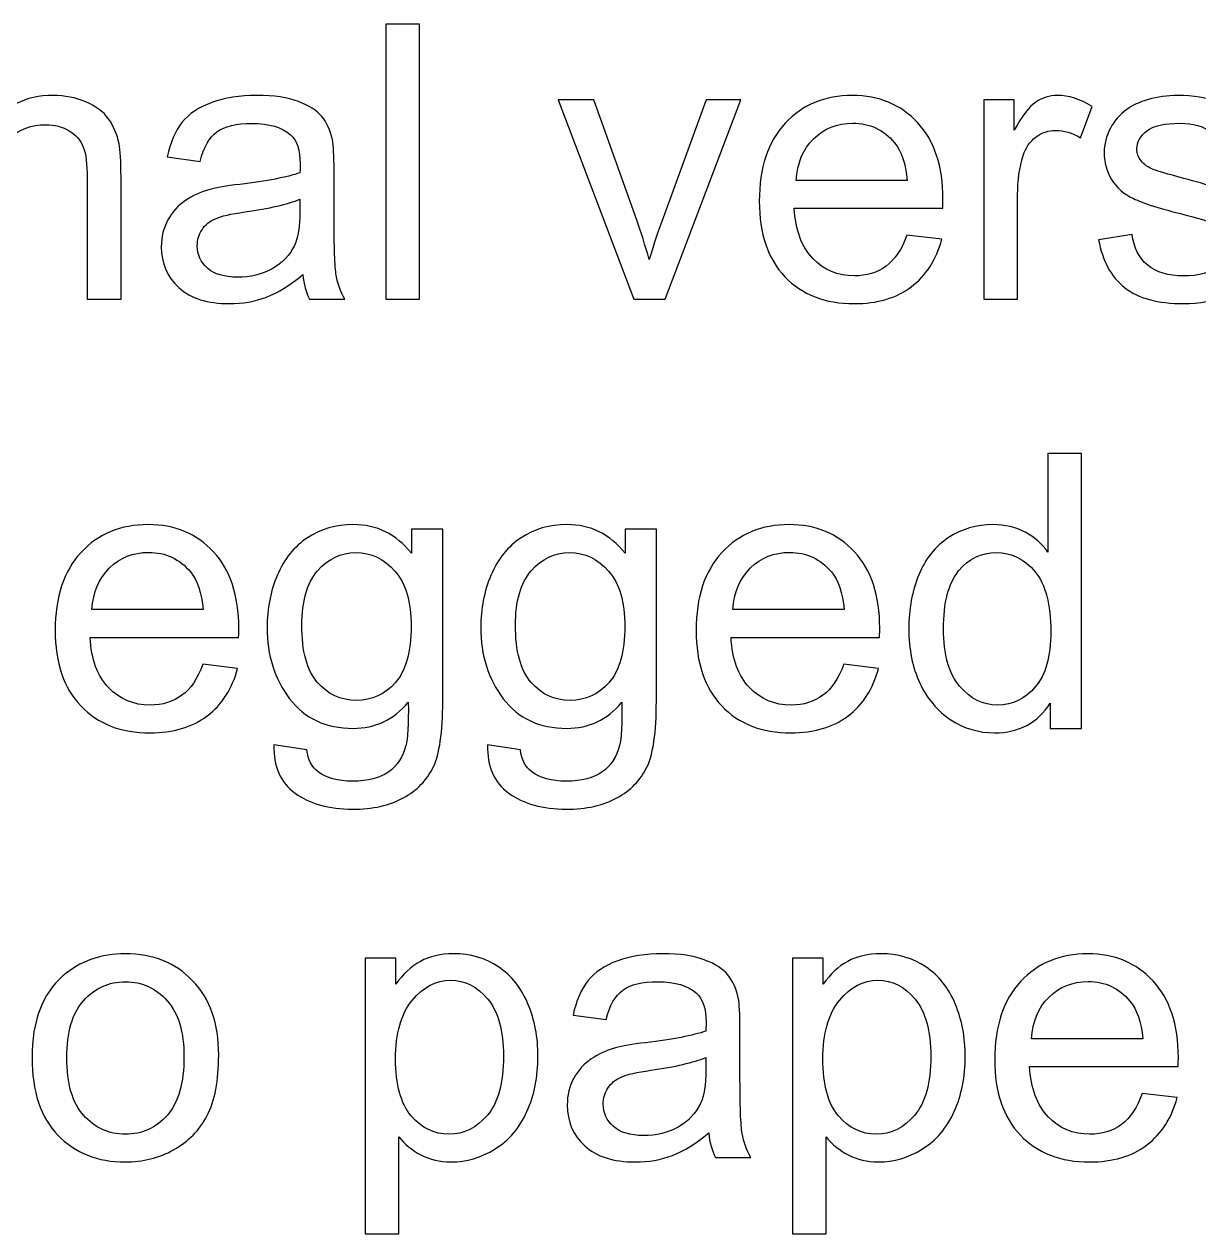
# Model space of a CAD drawing. Header units: centimetres. Extents: x -24.8 to 34.2, y -10 to 25.5.
# Drawn here: x -22.682 to -20.093, y 0.309 to 2.975 of the extents above; entities that cross this region are included whole.
import ezdxf

# ---------------------------------------------------------------- set-up
doc = ezdxf.new("R2010")
doc.units = ezdxf.units.CM
doc.header["$MEASUREMENT"] = 0
doc.layers.add('Layer 1', color=7, linetype='Continuous')

msp = doc.modelspace()

# ---------------------------------------------------------------- linework, layer by layer
at = {"layer": 'Layer 1', "color": 250}
for points, knots in [([(-21.88532, 2.36897), (-21.88532, 2.36897), (-21.88532, 2.97504), (-21.88532, 2.97504), (-21.88532, 2.97504), (-21.88532, 2.97504), (-21.81096, 2.97504), (-21.81096, 2.97504), (-21.81096, 2.97504), (-21.81096, 2.97504), (-21.81096, 2.36897), (-21.81096, 2.36897), (-21.81096, 2.36897), (-21.81096, 2.36897), (-21.88532, 2.36897), (-21.88532, 2.36897)], [0, 0, 0, 0, 0.25, 0.25, 0.25, 0.25, 0.5, 0.5, 0.5, 0.5, 0.75, 0.75, 0.75, 0.75, 1, 1, 1, 1]), ([(-22.82539, 2.36897), (-22.82539, 2.36897), (-22.82539, 2.80796), (-22.82539, 2.80796), (-22.82539, 2.80796), (-22.82539, 2.80796), (-22.7585, 2.80796), (-22.7585, 2.80796), (-22.7585, 2.80796), (-22.7585, 2.80796), (-22.7585, 2.74559), (-22.7585, 2.74559), (-22.7585, 2.74559), (-22.72619, 2.79385), (-22.67962, 2.81798), (-22.61881, 2.81798), (-22.61881, 2.81798), (-22.59228, 2.81798), (-22.56801, 2.81318), (-22.54585, 2.80373), (-22.54585, 2.80373), (-22.52356, 2.79413), (-22.50705, 2.78172), (-22.49604, 2.76619), (-22.49604, 2.76619), (-22.48489, 2.75081), (-22.47727, 2.73247), (-22.47276, 2.7113), (-22.47276, 2.7113), (-22.47008, 2.69747), (-22.46866, 2.67334), (-22.46866, 2.63891), (-22.46866, 2.63891), (-22.46866, 2.63891), (-22.46866, 2.36897), (-22.46866, 2.36897), (-22.46866, 2.36897), (-22.46866, 2.36897), (-22.54317, 2.36897), (-22.54317, 2.36897), (-22.54317, 2.36897), (-22.54317, 2.36897), (-22.54317, 2.63609), (-22.54317, 2.63609), (-22.54317, 2.63609), (-22.54317, 2.66629), (-22.54599, 2.68901), (-22.55178, 2.70411), (-22.55178, 2.70411), (-22.55756, 2.71906), (-22.56786, 2.73106), (-22.58254, 2.73995), (-22.58254, 2.73995), (-22.59736, 2.74898), (-22.61457, 2.75349), (-22.63447, 2.75349), (-22.63447, 2.75349), (-22.66622, 2.75349), (-22.69345, 2.74333), (-22.71659, 2.7233), (-22.71659, 2.7233), (-22.7396, 2.70312), (-22.75103, 2.66502), (-22.75103, 2.60872), (-22.75103, 2.60872), (-22.75103, 2.60872), (-22.75103, 2.36897), (-22.75103, 2.36897), (-22.75103, 2.36897), (-22.75103, 2.36897), (-22.82539, 2.36897), (-22.82539, 2.36897)], [0, 0, 0, 0, 0.0555556, 0.0555556, 0.0555556, 0.0555556, 0.1111111, 0.1111111, 0.1111111, 0.1111111, 0.1666667, 0.1666667, 0.1666667, 0.1666667, 0.2222222, 0.2222222, 0.2222222, 0.2222222, 0.2777778, 0.2777778, 0.2777778, 0.2777778, 0.3333333, 0.3333333, 0.3333333, 0.3333333, 0.3888889, 0.3888889, 0.3888889, 0.3888889, 0.4444444, 0.4444444, 0.4444444, 0.4444444, 0.5, 0.5, 0.5, 0.5, 0.5555556, 0.5555556, 0.5555556, 0.5555556, 0.6111111, 0.6111111, 0.6111111, 0.6111111, 0.6666667, 0.6666667, 0.6666667, 0.6666667, 0.7222222, 0.7222222, 0.7222222, 0.7222222, 0.7777778, 0.7777778, 0.7777778, 0.7777778, 0.8333333, 0.8333333, 0.8333333, 0.8333333, 0.8888889, 0.8888889, 0.8888889, 0.8888889, 0.9444444, 0.9444444, 0.9444444, 0.9444444, 1, 1, 1, 1]), ([(-22.06806, 2.42316), (-22.09571, 2.39973), (-22.12224, 2.38322), (-22.14764, 2.37349), (-22.14764, 2.37349), (-22.17318, 2.36389), (-22.20056, 2.35909), (-22.22977, 2.35909), (-22.22977, 2.35909), (-22.27803, 2.35909), (-22.315, 2.3708), (-22.34096, 2.39437), (-22.34096, 2.39437), (-22.36679, 2.41794), (-22.37977, 2.44813), (-22.37977, 2.48468), (-22.37977, 2.48468), (-22.37977, 2.50627), (-22.37497, 2.52588), (-22.36509, 2.54366), (-22.36509, 2.54366), (-22.35536, 2.56144), (-22.34252, 2.5757), (-22.32671, 2.58642), (-22.32671, 2.58642), (-22.31077, 2.59714), (-22.29299, 2.60533), (-22.27309, 2.61083), (-22.27309, 2.61083), (-22.25856, 2.61464), (-22.23654, 2.61845), (-22.20705, 2.62198), (-22.20705, 2.62198), (-22.14694, 2.62918), (-22.10263, 2.63764), (-22.07427, 2.64766), (-22.07427, 2.64766), (-22.07398, 2.65782), (-22.07384, 2.66431), (-22.07384, 2.66699), (-22.07384, 2.66699), (-22.07384, 2.69733), (-22.0809, 2.71878), (-22.09501, 2.73106), (-22.09501, 2.73106), (-22.11392, 2.74799), (-22.14228, 2.75632), (-22.17968, 2.75632), (-22.17968, 2.75632), (-22.21467, 2.75632), (-22.24049, 2.75025), (-22.25729, 2.73797), (-22.25729, 2.73797), (-22.27394, 2.7257), (-22.28621, 2.70397), (-22.29426, 2.67278), (-22.29426, 2.67278), (-22.29426, 2.67278), (-22.36693, 2.6828), (-22.36693, 2.6828), (-22.36693, 2.6828), (-22.3603, 2.71384), (-22.34943, 2.7391), (-22.33433, 2.75815), (-22.33433, 2.75815), (-22.31923, 2.77734), (-22.29722, 2.79216), (-22.26857, 2.80246), (-22.26857, 2.80246), (-22.23993, 2.81276), (-22.20677, 2.81798), (-22.16895, 2.81798), (-22.16895, 2.81798), (-22.13142, 2.81798), (-22.10108, 2.81347), (-22.07765, 2.80472), (-22.07765, 2.80472), (-22.05423, 2.79583), (-22.03701, 2.78482), (-22.02587, 2.77142), (-22.02587, 2.77142), (-22.01486, 2.75801), (-22.00724, 2.74122), (-22.00272, 2.72076), (-22.00272, 2.72076), (-22.00032, 2.70806), (-21.99905, 2.6852), (-21.99905, 2.65218), (-21.99905, 2.65218), (-21.99905, 2.65218), (-21.99905, 2.55298), (-21.99905, 2.55298), (-21.99905, 2.55298), (-21.99905, 2.48369), (-21.9975, 2.43995), (-21.99426, 2.42175), (-21.99426, 2.42175), (-21.99115, 2.4034), (-21.9848, 2.38576), (-21.97549, 2.36897), (-21.97549, 2.36897), (-21.97549, 2.36897), (-22.05324, 2.36897), (-22.05324, 2.36897), (-22.05324, 2.36897), (-22.06086, 2.38435), (-22.06594, 2.40241), (-22.06806, 2.42316)], [0, 0, 0, 0, 0.037037, 0.037037, 0.037037, 0.037037, 0.0740741, 0.0740741, 0.0740741, 0.0740741, 0.1111111, 0.1111111, 0.1111111, 0.1111111, 0.1481481, 0.1481481, 0.1481481, 0.1481481, 0.1851852, 0.1851852, 0.1851852, 0.1851852, 0.2222222, 0.2222222, 0.2222222, 0.2222222, 0.2592593, 0.2592593, 0.2592593, 0.2592593, 0.2962963, 0.2962963, 0.2962963, 0.2962963, 0.3333333, 0.3333333, 0.3333333, 0.3333333, 0.3703704, 0.3703704, 0.3703704, 0.3703704, 0.4074074, 0.4074074, 0.4074074, 0.4074074, 0.4444444, 0.4444444, 0.4444444, 0.4444444, 0.4814815, 0.4814815, 0.4814815, 0.4814815, 0.5185185, 0.5185185, 0.5185185, 0.5185185, 0.5555556, 0.5555556, 0.5555556, 0.5555556, 0.5925926, 0.5925926, 0.5925926, 0.5925926, 0.6296296, 0.6296296, 0.6296296, 0.6296296, 0.6666667, 0.6666667, 0.6666667, 0.6666667, 0.7037037, 0.7037037, 0.7037037, 0.7037037, 0.7407407, 0.7407407, 0.7407407, 0.7407407, 0.7777778, 0.7777778, 0.7777778, 0.7777778, 0.8148148, 0.8148148, 0.8148148, 0.8148148, 0.8518519, 0.8518519, 0.8518519, 0.8518519, 0.8888889, 0.8888889, 0.8888889, 0.8888889, 0.9259259, 0.9259259, 0.9259259, 0.9259259, 0.962963, 0.962963, 0.962963, 0.962963, 1, 1, 1, 1]), ([(-21.33838, 2.36897), (-21.33838, 2.36897), (-21.50546, 2.80796), (-21.50546, 2.80796), (-21.50546, 2.80796), (-21.50546, 2.80796), (-21.42686, 2.80796), (-21.42686, 2.80796), (-21.42686, 2.80796), (-21.42686, 2.80796), (-21.3326, 2.54508), (-21.3326, 2.54508), (-21.3326, 2.54508), (-21.32244, 2.51671), (-21.31312, 2.48722), (-21.30451, 2.4566), (-21.30451, 2.4566), (-21.29788, 2.47974), (-21.28871, 2.50754), (-21.27686, 2.54014), (-21.27686, 2.54014), (-21.27686, 2.54014), (-21.17921, 2.80796), (-21.17921, 2.80796), (-21.17921, 2.80796), (-21.17921, 2.80796), (-21.10273, 2.80796), (-21.10273, 2.80796), (-21.10273, 2.80796), (-21.10273, 2.80796), (-21.26896, 2.36897), (-21.26896, 2.36897), (-21.26896, 2.36897), (-21.26896, 2.36897), (-21.33838, 2.36897), (-21.33838, 2.36897)], [0, 0, 0, 0, 0.1111111, 0.1111111, 0.1111111, 0.1111111, 0.2222222, 0.2222222, 0.2222222, 0.2222222, 0.3333333, 0.3333333, 0.3333333, 0.3333333, 0.4444444, 0.4444444, 0.4444444, 0.4444444, 0.5555556, 0.5555556, 0.5555556, 0.5555556, 0.6666667, 0.6666667, 0.6666667, 0.6666667, 0.7777778, 0.7777778, 0.7777778, 0.7777778, 0.8888889, 0.8888889, 0.8888889, 0.8888889, 1, 1, 1, 1]), ([(-20.73655, 2.51036), (-20.73655, 2.51036), (-20.65964, 2.50091), (-20.65964, 2.50091), (-20.65964, 2.50091), (-20.67178, 2.45589), (-20.69421, 2.42104), (-20.72695, 2.3962), (-20.72695, 2.3962), (-20.75983, 2.37151), (-20.80174, 2.35909), (-20.85268, 2.35909), (-20.85268, 2.35909), (-20.91689, 2.35909), (-20.96783, 2.37885), (-21.00536, 2.41836), (-21.00536, 2.41836), (-21.04304, 2.45787), (-21.06181, 2.51333), (-21.06181, 2.58473), (-21.06181, 2.58473), (-21.06181, 2.65867), (-21.04276, 2.71596), (-21.0048, 2.75674), (-21.0048, 2.75674), (-20.9667, 2.79752), (-20.91745, 2.81798), (-20.85677, 2.81798), (-20.85677, 2.81798), (-20.79807, 2.81798), (-20.75009, 2.79794), (-20.71298, 2.75801), (-20.71298, 2.75801), (-20.67573, 2.71808), (-20.6571, 2.66177), (-20.6571, 2.58938), (-20.6571, 2.58938), (-20.6571, 2.58487), (-20.65724, 2.57824), (-20.65753, 2.56949), (-20.65753, 2.56949), (-20.65753, 2.56949), (-20.9849, 2.56949), (-20.9849, 2.56949), (-20.9849, 2.56949), (-20.98222, 2.52123), (-20.96853, 2.48426), (-20.94398, 2.45872), (-20.94398, 2.45872), (-20.91943, 2.43303), (-20.88895, 2.42019), (-20.85226, 2.42019), (-20.85226, 2.42019), (-20.82502, 2.42019), (-20.80174, 2.42739), (-20.78241, 2.44178), (-20.78241, 2.44178), (-20.76308, 2.45603), (-20.74784, 2.47889), (-20.73655, 2.51036)], [0, 0, 0, 0, 0.0666667, 0.0666667, 0.0666667, 0.0666667, 0.1333333, 0.1333333, 0.1333333, 0.1333333, 0.2, 0.2, 0.2, 0.2, 0.2666667, 0.2666667, 0.2666667, 0.2666667, 0.3333333, 0.3333333, 0.3333333, 0.3333333, 0.4, 0.4, 0.4, 0.4, 0.4666667, 0.4666667, 0.4666667, 0.4666667, 0.5333333, 0.5333333, 0.5333333, 0.5333333, 0.6, 0.6, 0.6, 0.6, 0.6666667, 0.6666667, 0.6666667, 0.6666667, 0.7333333, 0.7333333, 0.7333333, 0.7333333, 0.8, 0.8, 0.8, 0.8, 0.8666667, 0.8666667, 0.8666667, 0.8666667, 0.9333333, 0.9333333, 0.9333333, 0.9333333, 1, 1, 1, 1]), ([(-20.56694, 2.36897), (-20.56694, 2.36897), (-20.56694, 2.80796), (-20.56694, 2.80796), (-20.56694, 2.80796), (-20.56694, 2.80796), (-20.50005, 2.80796), (-20.50005, 2.80796), (-20.50005, 2.80796), (-20.50005, 2.80796), (-20.50005, 2.7415), (-20.50005, 2.7415), (-20.50005, 2.7415), (-20.48298, 2.77254), (-20.46717, 2.79315), (-20.45264, 2.80302), (-20.45264, 2.80302), (-20.43824, 2.8129), (-20.4223, 2.81798), (-20.40494, 2.81798), (-20.40494, 2.81798), (-20.37983, 2.81798), (-20.35443, 2.80994), (-20.32846, 2.79399), (-20.32846, 2.79399), (-20.32846, 2.79399), (-20.35414, 2.72485), (-20.35414, 2.72485), (-20.35414, 2.72485), (-20.37221, 2.73571), (-20.39041, 2.74108), (-20.40861, 2.74108), (-20.40861, 2.74108), (-20.42498, 2.74108), (-20.43951, 2.73614), (-20.4525, 2.7264), (-20.4525, 2.7264), (-20.46548, 2.71652), (-20.47465, 2.70298), (-20.48015, 2.68562), (-20.48015, 2.68562), (-20.48848, 2.65923), (-20.49257, 2.63031), (-20.49257, 2.59884), (-20.49257, 2.59884), (-20.49257, 2.59884), (-20.49257, 2.36897), (-20.49257, 2.36897), (-20.49257, 2.36897), (-20.49257, 2.36897), (-20.56694, 2.36897), (-20.56694, 2.36897)], [0, 0, 0, 0, 0.0769231, 0.0769231, 0.0769231, 0.0769231, 0.1538462, 0.1538462, 0.1538462, 0.1538462, 0.2307692, 0.2307692, 0.2307692, 0.2307692, 0.3076923, 0.3076923, 0.3076923, 0.3076923, 0.3846154, 0.3846154, 0.3846154, 0.3846154, 0.4615385, 0.4615385, 0.4615385, 0.4615385, 0.5384615, 0.5384615, 0.5384615, 0.5384615, 0.6153846, 0.6153846, 0.6153846, 0.6153846, 0.6923077, 0.6923077, 0.6923077, 0.6923077, 0.7692308, 0.7692308, 0.7692308, 0.7692308, 0.8461538, 0.8461538, 0.8461538, 0.8461538, 0.9230769, 0.9230769, 0.9230769, 0.9230769, 1, 1, 1, 1]), ([(-20.31392, 2.50006), (-20.31392, 2.50006), (-20.24041, 2.51163), (-20.24041, 2.51163), (-20.24041, 2.51163), (-20.23631, 2.48214), (-20.22474, 2.45956), (-20.20583, 2.44376), (-20.20583, 2.44376), (-20.18707, 2.4281), (-20.16068, 2.42019), (-20.12667, 2.42019), (-20.12667, 2.42019), (-20.09252, 2.42019), (-20.06712, 2.42725), (-20.05061, 2.44108), (-20.05061, 2.44108), (-20.0341, 2.45505), (-20.02578, 2.47142), (-20.02578, 2.49004), (-20.02578, 2.49004), (-20.02578, 2.50698), (-20.03312, 2.5201), (-20.04779, 2.52984), (-20.04779, 2.52984), (-20.05795, 2.53647), (-20.08335, 2.54479), (-20.12385, 2.55495), (-20.12385, 2.55495), (-20.17832, 2.56878), (-20.21628, 2.58064), (-20.2373, 2.59079), (-20.2373, 2.59079), (-20.25833, 2.60081), (-20.27441, 2.61478), (-20.28528, 2.63256), (-20.28528, 2.63256), (-20.29614, 2.65034), (-20.30165, 2.66996), (-20.30165, 2.69141), (-20.30165, 2.69141), (-20.30165, 2.71102), (-20.29713, 2.72908), (-20.2881, 2.74573), (-20.2881, 2.74573), (-20.27921, 2.76253), (-20.26694, 2.77635), (-20.25155, 2.78736), (-20.25155, 2.78736), (-20.23998, 2.79583), (-20.22418, 2.80317), (-20.20428, 2.80909), (-20.20428, 2.80909), (-20.18424, 2.81502), (-20.1628, 2.81798), (-20.13994, 2.81798), (-20.13994, 2.81798), (-20.10551, 2.81798), (-20.07531, 2.8129), (-20.0492, 2.80302), (-20.0492, 2.80302), (-20.0231, 2.79315), (-20.00391, 2.77974), (-19.99149, 2.76281), (-19.99149, 2.76281), (-19.97907, 2.74573), (-19.9706, 2.72316), (-19.96595, 2.69479), (-19.96595, 2.69479), (-19.96595, 2.69479), (-20.03862, 2.68477), (-20.03862, 2.68477), (-20.03862, 2.68477), (-20.04201, 2.70735), (-20.0516, 2.72499), (-20.06741, 2.73769), (-20.06741, 2.73769), (-20.08321, 2.75039), (-20.10565, 2.75674), (-20.13457, 2.75674), (-20.13457, 2.75674), (-20.16872, 2.75674), (-20.19313, 2.7511), (-20.20767, 2.73981), (-20.20767, 2.73981), (-20.22234, 2.72852), (-20.22968, 2.71525), (-20.22968, 2.70016), (-20.22968, 2.70016), (-20.22968, 2.69042), (-20.22658, 2.68181), (-20.22051, 2.67405), (-20.22051, 2.67405), (-20.21444, 2.66601), (-20.20499, 2.65952), (-20.19201, 2.65415), (-20.19201, 2.65415), (-20.18453, 2.65147), (-20.16265, 2.64512), (-20.12625, 2.63524), (-20.12625, 2.63524), (-20.07361, 2.62113), (-20.03693, 2.6097), (-20.01618, 2.60067), (-20.01618, 2.60067), (-19.9953, 2.59178), (-19.97893, 2.57866), (-19.96708, 2.56159), (-19.96708, 2.56159), (-19.95522, 2.54451), (-19.9493, 2.52334), (-19.9493, 2.49794), (-19.9493, 2.49794), (-19.9493, 2.47311), (-19.95663, 2.44983), (-19.97103, 2.42781), (-19.97103, 2.42781), (-19.98556, 2.40594), (-20.00645, 2.38901), (-20.03368, 2.37701), (-20.03368, 2.37701), (-20.06091, 2.36502), (-20.09182, 2.35909), (-20.12625, 2.35909), (-20.12625, 2.35909), (-20.1834, 2.35909), (-20.22686, 2.37095), (-20.25678, 2.39465), (-20.25678, 2.39465), (-20.28669, 2.41836), (-20.30574, 2.45349), (-20.31392, 2.50006)], [0, 0, 0, 0, 0.030303, 0.030303, 0.030303, 0.030303, 0.0606061, 0.0606061, 0.0606061, 0.0606061, 0.0909091, 0.0909091, 0.0909091, 0.0909091, 0.1212121, 0.1212121, 0.1212121, 0.1212121, 0.1515152, 0.1515152, 0.1515152, 0.1515152, 0.1818182, 0.1818182, 0.1818182, 0.1818182, 0.2121212, 0.2121212, 0.2121212, 0.2121212, 0.2424242, 0.2424242, 0.2424242, 0.2424242, 0.2727273, 0.2727273, 0.2727273, 0.2727273, 0.3030303, 0.3030303, 0.3030303, 0.3030303, 0.3333333, 0.3333333, 0.3333333, 0.3333333, 0.3636364, 0.3636364, 0.3636364, 0.3636364, 0.3939394, 0.3939394, 0.3939394, 0.3939394, 0.4242424, 0.4242424, 0.4242424, 0.4242424, 0.4545455, 0.4545455, 0.4545455, 0.4545455, 0.4848485, 0.4848485, 0.4848485, 0.4848485, 0.5151515, 0.5151515, 0.5151515, 0.5151515, 0.5454545, 0.5454545, 0.5454545, 0.5454545, 0.5757576, 0.5757576, 0.5757576, 0.5757576, 0.6060606, 0.6060606, 0.6060606, 0.6060606, 0.6363636, 0.6363636, 0.6363636, 0.6363636, 0.6666667, 0.6666667, 0.6666667, 0.6666667, 0.6969697, 0.6969697, 0.6969697, 0.6969697, 0.7272727, 0.7272727, 0.7272727, 0.7272727, 0.7575758, 0.7575758, 0.7575758, 0.7575758, 0.7878788, 0.7878788, 0.7878788, 0.7878788, 0.8181818, 0.8181818, 0.8181818, 0.8181818, 0.8484848, 0.8484848, 0.8484848, 0.8484848, 0.8787879, 0.8787879, 0.8787879, 0.8787879, 0.9090909, 0.9090909, 0.9090909, 0.9090909, 0.9393939, 0.9393939, 0.9393939, 0.9393939, 0.969697, 0.969697, 0.969697, 0.969697, 1, 1, 1, 1]), ([(-20.98081, 2.63073), (-20.98081, 2.63073), (-20.7357, 2.63073), (-20.7357, 2.63073), (-20.7357, 2.63073), (-20.73895, 2.66756), (-20.7484, 2.69536), (-20.76378, 2.7137), (-20.76378, 2.7137), (-20.78749, 2.74235), (-20.81825, 2.75674), (-20.85593, 2.75674), (-20.85593, 2.75674), (-20.89007, 2.75674), (-20.91886, 2.74531), (-20.94214, 2.72245), (-20.94214, 2.72245), (-20.96543, 2.69959), (-20.97827, 2.66897), (-20.98081, 2.63073)], [0, 0, 0, 0, 0.2, 0.2, 0.2, 0.2, 0.4, 0.4, 0.4, 0.4, 0.6, 0.6, 0.6, 0.6, 0.8, 0.8, 0.8, 0.8, 1, 1, 1, 1]), ([(-22.07427, 2.58938), (-22.10136, 2.57824), (-22.14186, 2.56892), (-22.19576, 2.56116), (-22.19576, 2.56116), (-22.22638, 2.55679), (-22.24811, 2.55185), (-22.26067, 2.54635), (-22.26067, 2.54635), (-22.27337, 2.54084), (-22.28325, 2.5328), (-22.29002, 2.52207), (-22.29002, 2.52207), (-22.29694, 2.51149), (-22.30047, 2.49978), (-22.30047, 2.4868), (-22.30047, 2.4868), (-22.30047, 2.4669), (-22.29285, 2.45039), (-22.27789, 2.43713), (-22.27789, 2.43713), (-22.26293, 2.424), (-22.24092, 2.41737), (-22.21199, 2.41737), (-22.21199, 2.41737), (-22.18334, 2.41737), (-22.1578, 2.42358), (-22.13551, 2.43614), (-22.13551, 2.43614), (-22.11321, 2.4487), (-22.0967, 2.46591), (-22.08626, 2.48764), (-22.08626, 2.48764), (-22.07822, 2.50444), (-22.07427, 2.52927), (-22.07427, 2.56201), (-22.07427, 2.56201), (-22.07427, 2.56201), (-22.07427, 2.58938), (-22.07427, 2.58938)], [0, 0, 0, 0, 0.1, 0.1, 0.1, 0.1, 0.2, 0.2, 0.2, 0.2, 0.3, 0.3, 0.3, 0.3, 0.4, 0.4, 0.4, 0.4, 0.5, 0.5, 0.5, 0.5, 0.6, 0.6, 0.6, 0.6, 0.7, 0.7, 0.7, 0.7, 0.8, 0.8, 0.8, 0.8, 0.9, 0.9, 0.9, 0.9, 1, 1, 1, 1]), ([(-20.42062, 1.42311), (-20.42062, 1.42311), (-20.42062, 1.47857), (-20.42062, 1.47857), (-20.42062, 1.47857), (-20.44842, 1.43496), (-20.48934, 1.41323), (-20.54339, 1.41323), (-20.54339, 1.41323), (-20.57838, 1.41323), (-20.61055, 1.42283), (-20.63991, 1.44216), (-20.63991, 1.44216), (-20.66926, 1.46135), (-20.69197, 1.4883), (-20.7082, 1.52302), (-20.7082, 1.52302), (-20.72429, 1.55759), (-20.73233, 1.59724), (-20.73233, 1.64225), (-20.73233, 1.64225), (-20.73233, 1.686), (-20.72499, 1.72579), (-20.71046, 1.76149), (-20.71046, 1.76149), (-20.69578, 1.79719), (-20.67391, 1.82457), (-20.6447, 1.84348), (-20.6447, 1.84348), (-20.61549, 1.86253), (-20.58276, 1.87212), (-20.54663, 1.87212), (-20.54663, 1.87212), (-20.52024, 1.87212), (-20.49668, 1.86648), (-20.47608, 1.85533), (-20.47608, 1.85533), (-20.45533, 1.84418), (-20.43854, 1.82965), (-20.42556, 1.81173), (-20.42556, 1.81173), (-20.42556, 1.81173), (-20.42556, 2.02918), (-20.42556, 2.02918), (-20.42556, 2.02918), (-20.42556, 2.02918), (-20.35162, 2.02918), (-20.35162, 2.02918), (-20.35162, 2.02918), (-20.35162, 2.02918), (-20.35162, 1.42311), (-20.35162, 1.42311), (-20.35162, 1.42311), (-20.35162, 1.42311), (-20.42062, 1.42311), (-20.42062, 1.42311)], [0, 0, 0, 0, 0.0714286, 0.0714286, 0.0714286, 0.0714286, 0.1428571, 0.1428571, 0.1428571, 0.1428571, 0.2142857, 0.2142857, 0.2142857, 0.2142857, 0.2857143, 0.2857143, 0.2857143, 0.2857143, 0.3571429, 0.3571429, 0.3571429, 0.3571429, 0.4285714, 0.4285714, 0.4285714, 0.4285714, 0.5, 0.5, 0.5, 0.5, 0.5714286, 0.5714286, 0.5714286, 0.5714286, 0.6428571, 0.6428571, 0.6428571, 0.6428571, 0.7142857, 0.7142857, 0.7142857, 0.7142857, 0.7857143, 0.7857143, 0.7857143, 0.7857143, 0.8571429, 0.8571429, 0.8571429, 0.8571429, 0.9285714, 0.9285714, 0.9285714, 0.9285714, 1, 1, 1, 1]), ([(-22.28848, 1.5645), (-22.28848, 1.5645), (-22.21157, 1.55505), (-22.21157, 1.55505), (-22.21157, 1.55505), (-22.22371, 1.51003), (-22.24614, 1.47518), (-22.27888, 1.45034), (-22.27888, 1.45034), (-22.31176, 1.42565), (-22.35367, 1.41323), (-22.40461, 1.41323), (-22.40461, 1.41323), (-22.46882, 1.41323), (-22.51976, 1.43299), (-22.55729, 1.4725), (-22.55729, 1.4725), (-22.59497, 1.51201), (-22.61374, 1.56747), (-22.61374, 1.63887), (-22.61374, 1.63887), (-22.61374, 1.71281), (-22.59469, 1.7701), (-22.55673, 1.81088), (-22.55673, 1.81088), (-22.51863, 1.85166), (-22.46938, 1.87212), (-22.4087, 1.87212), (-22.4087, 1.87212), (-22.35, 1.87212), (-22.30202, 1.85208), (-22.26491, 1.81215), (-22.26491, 1.81215), (-22.22766, 1.77222), (-22.20903, 1.71591), (-22.20903, 1.64352), (-22.20903, 1.64352), (-22.20903, 1.63901), (-22.20917, 1.63238), (-22.20946, 1.62363), (-22.20946, 1.62363), (-22.20946, 1.62363), (-22.53683, 1.62363), (-22.53683, 1.62363), (-22.53683, 1.62363), (-22.53415, 1.57537), (-22.52046, 1.5384), (-22.49591, 1.51286), (-22.49591, 1.51286), (-22.47136, 1.48717), (-22.44088, 1.47433), (-22.40419, 1.47433), (-22.40419, 1.47433), (-22.37695, 1.47433), (-22.35367, 1.48153), (-22.33434, 1.49592), (-22.33434, 1.49592), (-22.31501, 1.51017), (-22.29977, 1.53303), (-22.28848, 1.5645)], [0, 0, 0, 0, 0.0666667, 0.0666667, 0.0666667, 0.0666667, 0.1333333, 0.1333333, 0.1333333, 0.1333333, 0.2, 0.2, 0.2, 0.2, 0.2666667, 0.2666667, 0.2666667, 0.2666667, 0.3333333, 0.3333333, 0.3333333, 0.3333333, 0.4, 0.4, 0.4, 0.4, 0.4666667, 0.4666667, 0.4666667, 0.4666667, 0.5333333, 0.5333333, 0.5333333, 0.5333333, 0.6, 0.6, 0.6, 0.6, 0.6666667, 0.6666667, 0.6666667, 0.6666667, 0.7333333, 0.7333333, 0.7333333, 0.7333333, 0.8, 0.8, 0.8, 0.8, 0.8666667, 0.8666667, 0.8666667, 0.8666667, 0.9333333, 0.9333333, 0.9333333, 0.9333333, 1, 1, 1, 1]), ([(-22.13171, 1.3867), (-22.13171, 1.3867), (-22.05932, 1.37598), (-22.05932, 1.37598), (-22.05932, 1.37598), (-22.05636, 1.35368), (-22.04789, 1.33746), (-22.0342, 1.32716), (-22.0342, 1.32716), (-22.01572, 1.31347), (-21.99046, 1.30655), (-21.95857, 1.30655), (-21.95857, 1.30655), (-21.92399, 1.30655), (-21.89747, 1.31347), (-21.8787, 1.32716), (-21.8787, 1.32716), (-21.85993, 1.34098), (-21.84737, 1.36032), (-21.84074, 1.38501), (-21.84074, 1.38501), (-21.83679, 1.40025), (-21.83509, 1.432), (-21.83538, 1.48054), (-21.83538, 1.48054), (-21.86783, 1.4423), (-21.90833, 1.42311), (-21.95687, 1.42311), (-21.95687, 1.42311), (-22.01727, 1.42311), (-22.06398, 1.44484), (-22.097, 1.48844), (-22.097, 1.48844), (-22.13001, 1.53191), (-22.14667, 1.58426), (-22.14667, 1.64508), (-22.14667, 1.64508), (-22.14667, 1.68699), (-22.13905, 1.72565), (-22.12395, 1.76107), (-22.12395, 1.76107), (-22.10871, 1.79649), (-22.08669, 1.82386), (-22.05791, 1.84319), (-22.05791, 1.84319), (-22.02912, 1.86239), (-21.99525, 1.87212), (-21.95645, 1.87212), (-21.95645, 1.87212), (-21.90466, 1.87212), (-21.86191, 1.8511), (-21.82832, 1.80919), (-21.82832, 1.80919), (-21.82832, 1.80919), (-21.82832, 1.8621), (-21.82832, 1.8621), (-21.82832, 1.8621), (-21.82832, 1.8621), (-21.7596, 1.8621), (-21.7596, 1.8621), (-21.7596, 1.8621), (-21.7596, 1.8621), (-21.7596, 1.48266), (-21.7596, 1.48266), (-21.7596, 1.48266), (-21.7596, 1.41436), (-21.76666, 1.36582), (-21.78049, 1.33732), (-21.78049, 1.33732), (-21.79446, 1.30881), (-21.81647, 1.28623), (-21.84667, 1.26972), (-21.84667, 1.26972), (-21.87686, 1.25321), (-21.91398, 1.24489), (-21.95814, 1.24489), (-21.95814, 1.24489), (-22.01049, 1.24489), (-22.05283, 1.25674), (-22.085, 1.28031), (-22.085, 1.28031), (-22.11731, 1.30387), (-22.13284, 1.33929), (-22.13171, 1.3867)], [0, 0, 0, 0, 0.047619, 0.047619, 0.047619, 0.047619, 0.0952381, 0.0952381, 0.0952381, 0.0952381, 0.1428571, 0.1428571, 0.1428571, 0.1428571, 0.1904762, 0.1904762, 0.1904762, 0.1904762, 0.2380952, 0.2380952, 0.2380952, 0.2380952, 0.2857143, 0.2857143, 0.2857143, 0.2857143, 0.3333333, 0.3333333, 0.3333333, 0.3333333, 0.3809524, 0.3809524, 0.3809524, 0.3809524, 0.4285714, 0.4285714, 0.4285714, 0.4285714, 0.4761905, 0.4761905, 0.4761905, 0.4761905, 0.5238095, 0.5238095, 0.5238095, 0.5238095, 0.5714286, 0.5714286, 0.5714286, 0.5714286, 0.6190476, 0.6190476, 0.6190476, 0.6190476, 0.6666667, 0.6666667, 0.6666667, 0.6666667, 0.7142857, 0.7142857, 0.7142857, 0.7142857, 0.7619048, 0.7619048, 0.7619048, 0.7619048, 0.8095238, 0.8095238, 0.8095238, 0.8095238, 0.8571429, 0.8571429, 0.8571429, 0.8571429, 0.9047619, 0.9047619, 0.9047619, 0.9047619, 0.952381, 0.952381, 0.952381, 0.952381, 1, 1, 1, 1]), ([(-21.66083, 1.3867), (-21.66083, 1.3867), (-21.58844, 1.37598), (-21.58844, 1.37598), (-21.58844, 1.37598), (-21.58548, 1.35368), (-21.57701, 1.33746), (-21.56332, 1.32716), (-21.56332, 1.32716), (-21.54484, 1.31347), (-21.51958, 1.30655), (-21.48769, 1.30655), (-21.48769, 1.30655), (-21.45311, 1.30655), (-21.42659, 1.31347), (-21.40782, 1.32716), (-21.40782, 1.32716), (-21.38905, 1.34098), (-21.37649, 1.36032), (-21.36986, 1.38501), (-21.36986, 1.38501), (-21.36591, 1.40025), (-21.36421, 1.432), (-21.3645, 1.48054), (-21.3645, 1.48054), (-21.39695, 1.4423), (-21.43745, 1.42311), (-21.48599, 1.42311), (-21.48599, 1.42311), (-21.54639, 1.42311), (-21.5931, 1.44484), (-21.62612, 1.48844), (-21.62612, 1.48844), (-21.65913, 1.53191), (-21.67579, 1.58426), (-21.67579, 1.64508), (-21.67579, 1.64508), (-21.67579, 1.68699), (-21.66817, 1.72565), (-21.65307, 1.76107), (-21.65307, 1.76107), (-21.63783, 1.79649), (-21.61581, 1.82386), (-21.58703, 1.84319), (-21.58703, 1.84319), (-21.55824, 1.86239), (-21.52437, 1.87212), (-21.48557, 1.87212), (-21.48557, 1.87212), (-21.43378, 1.87212), (-21.39103, 1.8511), (-21.35744, 1.80919), (-21.35744, 1.80919), (-21.35744, 1.80919), (-21.35744, 1.8621), (-21.35744, 1.8621), (-21.35744, 1.8621), (-21.35744, 1.8621), (-21.28872, 1.8621), (-21.28872, 1.8621), (-21.28872, 1.8621), (-21.28872, 1.8621), (-21.28872, 1.48266), (-21.28872, 1.48266), (-21.28872, 1.48266), (-21.28872, 1.41436), (-21.29578, 1.36582), (-21.30961, 1.33732), (-21.30961, 1.33732), (-21.32358, 1.30881), (-21.34559, 1.28623), (-21.37579, 1.26972), (-21.37579, 1.26972), (-21.40598, 1.25321), (-21.4431, 1.24489), (-21.48726, 1.24489), (-21.48726, 1.24489), (-21.53961, 1.24489), (-21.58195, 1.25674), (-21.61412, 1.28031), (-21.61412, 1.28031), (-21.64643, 1.30387), (-21.66196, 1.33929), (-21.66083, 1.3867)], [0, 0, 0, 0, 0.047619, 0.047619, 0.047619, 0.047619, 0.0952381, 0.0952381, 0.0952381, 0.0952381, 0.1428571, 0.1428571, 0.1428571, 0.1428571, 0.1904762, 0.1904762, 0.1904762, 0.1904762, 0.2380952, 0.2380952, 0.2380952, 0.2380952, 0.2857143, 0.2857143, 0.2857143, 0.2857143, 0.3333333, 0.3333333, 0.3333333, 0.3333333, 0.3809524, 0.3809524, 0.3809524, 0.3809524, 0.4285714, 0.4285714, 0.4285714, 0.4285714, 0.4761905, 0.4761905, 0.4761905, 0.4761905, 0.5238095, 0.5238095, 0.5238095, 0.5238095, 0.5714286, 0.5714286, 0.5714286, 0.5714286, 0.6190476, 0.6190476, 0.6190476, 0.6190476, 0.6666667, 0.6666667, 0.6666667, 0.6666667, 0.7142857, 0.7142857, 0.7142857, 0.7142857, 0.7619048, 0.7619048, 0.7619048, 0.7619048, 0.8095238, 0.8095238, 0.8095238, 0.8095238, 0.8571429, 0.8571429, 0.8571429, 0.8571429, 0.9047619, 0.9047619, 0.9047619, 0.9047619, 0.952381, 0.952381, 0.952381, 0.952381, 1, 1, 1, 1]), ([(-20.87584, 1.5645), (-20.87584, 1.5645), (-20.79893, 1.55505), (-20.79893, 1.55505), (-20.79893, 1.55505), (-20.81107, 1.51003), (-20.8335, 1.47518), (-20.86624, 1.45034), (-20.86624, 1.45034), (-20.89912, 1.42565), (-20.94103, 1.41323), (-20.99197, 1.41323), (-20.99197, 1.41323), (-21.05618, 1.41323), (-21.10712, 1.43299), (-21.14465, 1.4725), (-21.14465, 1.4725), (-21.18233, 1.51201), (-21.2011, 1.56747), (-21.2011, 1.63887), (-21.2011, 1.63887), (-21.2011, 1.71281), (-21.18205, 1.7701), (-21.14409, 1.81088), (-21.14409, 1.81088), (-21.10599, 1.85166), (-21.05674, 1.87212), (-20.99606, 1.87212), (-20.99606, 1.87212), (-20.93736, 1.87212), (-20.88938, 1.85208), (-20.85227, 1.81215), (-20.85227, 1.81215), (-20.81502, 1.77222), (-20.79639, 1.71591), (-20.79639, 1.64352), (-20.79639, 1.64352), (-20.79639, 1.63901), (-20.79653, 1.63238), (-20.79682, 1.62363), (-20.79682, 1.62363), (-20.79682, 1.62363), (-21.12419, 1.62363), (-21.12419, 1.62363), (-21.12419, 1.62363), (-21.12151, 1.57537), (-21.10782, 1.5384), (-21.08327, 1.51286), (-21.08327, 1.51286), (-21.05872, 1.48717), (-21.02824, 1.47433), (-20.99155, 1.47433), (-20.99155, 1.47433), (-20.96431, 1.47433), (-20.94103, 1.48153), (-20.9217, 1.49592), (-20.9217, 1.49592), (-20.90237, 1.51017), (-20.88713, 1.53303), (-20.87584, 1.5645)], [0, 0, 0, 0, 0.0666667, 0.0666667, 0.0666667, 0.0666667, 0.1333333, 0.1333333, 0.1333333, 0.1333333, 0.2, 0.2, 0.2, 0.2, 0.2666667, 0.2666667, 0.2666667, 0.2666667, 0.3333333, 0.3333333, 0.3333333, 0.3333333, 0.4, 0.4, 0.4, 0.4, 0.4666667, 0.4666667, 0.4666667, 0.4666667, 0.5333333, 0.5333333, 0.5333333, 0.5333333, 0.6, 0.6, 0.6, 0.6, 0.6666667, 0.6666667, 0.6666667, 0.6666667, 0.7333333, 0.7333333, 0.7333333, 0.7333333, 0.8, 0.8, 0.8, 0.8, 0.8666667, 0.8666667, 0.8666667, 0.8666667, 0.9333333, 0.9333333, 0.9333333, 0.9333333, 1, 1, 1, 1]), ([(-22.53274, 1.68487), (-22.53274, 1.68487), (-22.28763, 1.68487), (-22.28763, 1.68487), (-22.28763, 1.68487), (-22.29088, 1.7217), (-22.30033, 1.7495), (-22.31571, 1.76784), (-22.31571, 1.76784), (-22.33942, 1.79649), (-22.37018, 1.81088), (-22.40786, 1.81088), (-22.40786, 1.81088), (-22.442, 1.81088), (-22.47079, 1.79945), (-22.49407, 1.77659), (-22.49407, 1.77659), (-22.51736, 1.75373), (-22.5302, 1.72311), (-22.53274, 1.68487)], [0, 0, 0, 0, 0.2, 0.2, 0.2, 0.2, 0.4, 0.4, 0.4, 0.4, 0.6, 0.6, 0.6, 0.6, 0.8, 0.8, 0.8, 0.8, 1, 1, 1, 1]), ([(-22.07018, 1.65044), (-22.07018, 1.59287), (-22.05875, 1.55081), (-22.03575, 1.52443), (-22.03575, 1.52443), (-22.01289, 1.4979), (-21.98425, 1.48478), (-21.94982, 1.48478), (-21.94982, 1.48478), (-21.91567, 1.48478), (-21.88702, 1.4979), (-21.86388, 1.52414), (-21.86388, 1.52414), (-21.84074, 1.55053), (-21.82917, 1.59174), (-21.82917, 1.64804), (-21.82917, 1.64804), (-21.82917, 1.7018), (-21.84102, 1.7423), (-21.86487, 1.76954), (-21.86487, 1.76954), (-21.88872, 1.79677), (-21.9175, 1.81046), (-21.95109, 1.81046), (-21.95109, 1.81046), (-21.98411, 1.81046), (-22.01219, 1.79705), (-22.03547, 1.7701), (-22.03547, 1.7701), (-22.05861, 1.74329), (-22.07018, 1.70335), (-22.07018, 1.65044)], [0, 0, 0, 0, 0.125, 0.125, 0.125, 0.125, 0.25, 0.25, 0.25, 0.25, 0.375, 0.375, 0.375, 0.375, 0.5, 0.5, 0.5, 0.5, 0.625, 0.625, 0.625, 0.625, 0.75, 0.75, 0.75, 0.75, 0.875, 0.875, 0.875, 0.875, 1, 1, 1, 1]), ([(-21.5993, 1.65044), (-21.5993, 1.59287), (-21.58787, 1.55081), (-21.56487, 1.52443), (-21.56487, 1.52443), (-21.54201, 1.4979), (-21.51337, 1.48478), (-21.47894, 1.48478), (-21.47894, 1.48478), (-21.44479, 1.48478), (-21.41614, 1.4979), (-21.393, 1.52414), (-21.393, 1.52414), (-21.36986, 1.55053), (-21.35829, 1.59174), (-21.35829, 1.64804), (-21.35829, 1.64804), (-21.35829, 1.7018), (-21.37014, 1.7423), (-21.39399, 1.76954), (-21.39399, 1.76954), (-21.41784, 1.79677), (-21.44662, 1.81046), (-21.48021, 1.81046), (-21.48021, 1.81046), (-21.51323, 1.81046), (-21.54131, 1.79705), (-21.56459, 1.7701), (-21.56459, 1.7701), (-21.58773, 1.74329), (-21.5993, 1.70335), (-21.5993, 1.65044)], [0, 0, 0, 0, 0.125, 0.125, 0.125, 0.125, 0.25, 0.25, 0.25, 0.25, 0.375, 0.375, 0.375, 0.375, 0.5, 0.5, 0.5, 0.5, 0.625, 0.625, 0.625, 0.625, 0.75, 0.75, 0.75, 0.75, 0.875, 0.875, 0.875, 0.875, 1, 1, 1, 1]), ([(-21.1201, 1.68487), (-21.1201, 1.68487), (-20.87499, 1.68487), (-20.87499, 1.68487), (-20.87499, 1.68487), (-20.87824, 1.7217), (-20.88769, 1.7495), (-20.90307, 1.76784), (-20.90307, 1.76784), (-20.92678, 1.79649), (-20.95754, 1.81088), (-20.99522, 1.81088), (-20.99522, 1.81088), (-21.02936, 1.81088), (-21.05815, 1.79945), (-21.08143, 1.77659), (-21.08143, 1.77659), (-21.10472, 1.75373), (-21.11756, 1.72311), (-21.1201, 1.68487)], [0, 0, 0, 0, 0.2, 0.2, 0.2, 0.2, 0.4, 0.4, 0.4, 0.4, 0.6, 0.6, 0.6, 0.6, 0.8, 0.8, 0.8, 0.8, 1, 1, 1, 1]), ([(-20.65585, 1.64225), (-20.65585, 1.58595), (-20.644, 1.5439), (-20.62029, 1.5161), (-20.62029, 1.5161), (-20.59658, 1.4883), (-20.56864, 1.47433), (-20.53633, 1.47433), (-20.53633, 1.47433), (-20.50388, 1.47433), (-20.47622, 1.48774), (-20.4535, 1.51427), (-20.4535, 1.51427), (-20.43078, 1.5408), (-20.41935, 1.58144), (-20.41935, 1.63604), (-20.41935, 1.63604), (-20.41935, 1.69616), (-20.43092, 1.74018), (-20.45406, 1.76827), (-20.45406, 1.76827), (-20.47721, 1.79649), (-20.50571, 1.81046), (-20.53972, 1.81046), (-20.53972, 1.81046), (-20.57274, 1.81046), (-20.60039, 1.79691), (-20.62255, 1.76996), (-20.62255, 1.76996), (-20.6447, 1.74301), (-20.65585, 1.70039), (-20.65585, 1.64225)], [0, 0, 0, 0, 0.125, 0.125, 0.125, 0.125, 0.25, 0.25, 0.25, 0.25, 0.375, 0.375, 0.375, 0.375, 0.5, 0.5, 0.5, 0.5, 0.625, 0.625, 0.625, 0.625, 0.75, 0.75, 0.75, 0.75, 0.875, 0.875, 0.875, 0.875, 1, 1, 1, 1]), ([(-22.66467, 0.69682), (-22.66467, 0.7781), (-22.64209, 0.83835), (-22.5968, 0.87744), (-22.5968, 0.87744), (-22.55912, 0.90989), (-22.51312, 0.92626), (-22.45879, 0.92626), (-22.45879, 0.92626), (-22.39839, 0.92626), (-22.34901, 0.90651), (-22.31077, 0.86685), (-22.31077, 0.86685), (-22.27238, 0.82734), (-22.25333, 0.77273), (-22.25333, 0.70303), (-22.25333, 0.70303), (-22.25333, 0.64644), (-22.2618, 0.60199), (-22.27873, 0.56968), (-22.27873, 0.56968), (-22.29567, 0.53722), (-22.32036, 0.5121), (-22.35267, 0.49418), (-22.35267, 0.49418), (-22.38513, 0.47626), (-22.42041, 0.46737), (-22.45879, 0.46737), (-22.45879, 0.46737), (-22.52017, 0.46737), (-22.56984, 0.48699), (-22.6078, 0.5265), (-22.6078, 0.5265), (-22.64576, 0.56587), (-22.66467, 0.62259), (-22.66467, 0.69682)], [0, 0, 0, 0, 0.1111111, 0.1111111, 0.1111111, 0.1111111, 0.2222222, 0.2222222, 0.2222222, 0.2222222, 0.3333333, 0.3333333, 0.3333333, 0.3333333, 0.4444444, 0.4444444, 0.4444444, 0.4444444, 0.5555556, 0.5555556, 0.5555556, 0.5555556, 0.6666667, 0.6666667, 0.6666667, 0.6666667, 0.7777778, 0.7777778, 0.7777778, 0.7777778, 0.8888889, 0.8888889, 0.8888889, 0.8888889, 1, 1, 1, 1]), ([(-21.93076, 0.30905), (-21.93076, 0.30905), (-21.93076, 0.91624), (-21.93076, 0.91624), (-21.93076, 0.91624), (-21.93076, 0.91624), (-21.86303, 0.91624), (-21.86303, 0.91624), (-21.86303, 0.91624), (-21.86303, 0.91624), (-21.86303, 0.85923), (-21.86303, 0.85923), (-21.86303, 0.85923), (-21.84708, 0.88153), (-21.82902, 0.89832), (-21.80884, 0.90947), (-21.80884, 0.90947), (-21.7888, 0.92062), (-21.76439, 0.92626), (-21.73575, 0.92626), (-21.73575, 0.92626), (-21.69821, 0.92626), (-21.66519, 0.91653), (-21.63655, 0.89733), (-21.63655, 0.89733), (-21.60776, 0.878), (-21.58617, 0.85077), (-21.57164, 0.81563), (-21.57164, 0.81563), (-21.55696, 0.7805), (-21.54962, 0.74197), (-21.54962, 0.70006), (-21.54962, 0.70006), (-21.54962, 0.65519), (-21.55767, 0.61469), (-21.57389, 0.57871), (-21.57389, 0.57871), (-21.58998, 0.54273), (-21.6134, 0.51521), (-21.64417, 0.49602), (-21.64417, 0.49602), (-21.67493, 0.47697), (-21.70724, 0.46737), (-21.74111, 0.46737), (-21.74111, 0.46737), (-21.76594, 0.46737), (-21.7881, 0.47259), (-21.80785, 0.48304), (-21.80785, 0.48304), (-21.82761, 0.49348), (-21.8437, 0.50674), (-21.8564, 0.52269), (-21.8564, 0.52269), (-21.8564, 0.52269), (-21.8564, 0.30905), (-21.8564, 0.30905), (-21.8564, 0.30905), (-21.8564, 0.30905), (-21.93076, 0.30905), (-21.93076, 0.30905)], [0, 0, 0, 0, 0.0666667, 0.0666667, 0.0666667, 0.0666667, 0.1333333, 0.1333333, 0.1333333, 0.1333333, 0.2, 0.2, 0.2, 0.2, 0.2666667, 0.2666667, 0.2666667, 0.2666667, 0.3333333, 0.3333333, 0.3333333, 0.3333333, 0.4, 0.4, 0.4, 0.4, 0.4666667, 0.4666667, 0.4666667, 0.4666667, 0.5333333, 0.5333333, 0.5333333, 0.5333333, 0.6, 0.6, 0.6, 0.6, 0.6666667, 0.6666667, 0.6666667, 0.6666667, 0.7333333, 0.7333333, 0.7333333, 0.7333333, 0.8, 0.8, 0.8, 0.8, 0.8666667, 0.8666667, 0.8666667, 0.8666667, 0.9333333, 0.9333333, 0.9333333, 0.9333333, 1, 1, 1, 1]), ([(-21.17343, 0.53144), (-21.20108, 0.50801), (-21.22761, 0.4915), (-21.25301, 0.48177), (-21.25301, 0.48177), (-21.27855, 0.47217), (-21.30593, 0.46737), (-21.33514, 0.46737), (-21.33514, 0.46737), (-21.3834, 0.46737), (-21.42037, 0.47908), (-21.44633, 0.50265), (-21.44633, 0.50265), (-21.47216, 0.52622), (-21.48514, 0.55641), (-21.48514, 0.59296), (-21.48514, 0.59296), (-21.48514, 0.61455), (-21.48034, 0.63416), (-21.47046, 0.65194), (-21.47046, 0.65194), (-21.46073, 0.66972), (-21.44789, 0.68398), (-21.43208, 0.6947), (-21.43208, 0.6947), (-21.41614, 0.70542), (-21.39836, 0.71361), (-21.37846, 0.71911), (-21.37846, 0.71911), (-21.36393, 0.72292), (-21.34191, 0.72673), (-21.31242, 0.73026), (-21.31242, 0.73026), (-21.25231, 0.73746), (-21.208, 0.74592), (-21.17964, 0.75594), (-21.17964, 0.75594), (-21.17935, 0.7661), (-21.17921, 0.77259), (-21.17921, 0.77527), (-21.17921, 0.77527), (-21.17921, 0.80561), (-21.18627, 0.82706), (-21.20038, 0.83934), (-21.20038, 0.83934), (-21.21929, 0.85627), (-21.24765, 0.8646), (-21.28505, 0.8646), (-21.28505, 0.8646), (-21.32004, 0.8646), (-21.34586, 0.85853), (-21.36266, 0.84625), (-21.36266, 0.84625), (-21.37931, 0.83398), (-21.39158, 0.81225), (-21.39963, 0.78106), (-21.39963, 0.78106), (-21.39963, 0.78106), (-21.4723, 0.79108), (-21.4723, 0.79108), (-21.4723, 0.79108), (-21.46567, 0.82212), (-21.4548, 0.84738), (-21.4397, 0.86643), (-21.4397, 0.86643), (-21.4246, 0.88562), (-21.40259, 0.90044), (-21.37394, 0.91074), (-21.37394, 0.91074), (-21.3453, 0.92104), (-21.31214, 0.92626), (-21.27432, 0.92626), (-21.27432, 0.92626), (-21.23679, 0.92626), (-21.20645, 0.92175), (-21.18302, 0.913), (-21.18302, 0.913), (-21.1596, 0.90411), (-21.14238, 0.8931), (-21.13124, 0.8797), (-21.13124, 0.8797), (-21.12023, 0.86629), (-21.11261, 0.8495), (-21.10809, 0.82904), (-21.10809, 0.82904), (-21.10569, 0.81634), (-21.10442, 0.79348), (-21.10442, 0.76046), (-21.10442, 0.76046), (-21.10442, 0.76046), (-21.10442, 0.66126), (-21.10442, 0.66126), (-21.10442, 0.66126), (-21.10442, 0.59197), (-21.10287, 0.54823), (-21.09963, 0.53003), (-21.09963, 0.53003), (-21.09652, 0.51168), (-21.09017, 0.49404), (-21.08086, 0.47725), (-21.08086, 0.47725), (-21.08086, 0.47725), (-21.15861, 0.47725), (-21.15861, 0.47725), (-21.15861, 0.47725), (-21.16623, 0.49263), (-21.17131, 0.51069), (-21.17343, 0.53144)], [0, 0, 0, 0, 0.037037, 0.037037, 0.037037, 0.037037, 0.0740741, 0.0740741, 0.0740741, 0.0740741, 0.1111111, 0.1111111, 0.1111111, 0.1111111, 0.1481481, 0.1481481, 0.1481481, 0.1481481, 0.1851852, 0.1851852, 0.1851852, 0.1851852, 0.2222222, 0.2222222, 0.2222222, 0.2222222, 0.2592593, 0.2592593, 0.2592593, 0.2592593, 0.2962963, 0.2962963, 0.2962963, 0.2962963, 0.3333333, 0.3333333, 0.3333333, 0.3333333, 0.3703704, 0.3703704, 0.3703704, 0.3703704, 0.4074074, 0.4074074, 0.4074074, 0.4074074, 0.4444444, 0.4444444, 0.4444444, 0.4444444, 0.4814815, 0.4814815, 0.4814815, 0.4814815, 0.5185185, 0.5185185, 0.5185185, 0.5185185, 0.5555556, 0.5555556, 0.5555556, 0.5555556, 0.5925926, 0.5925926, 0.5925926, 0.5925926, 0.6296296, 0.6296296, 0.6296296, 0.6296296, 0.6666667, 0.6666667, 0.6666667, 0.6666667, 0.7037037, 0.7037037, 0.7037037, 0.7037037, 0.7407407, 0.7407407, 0.7407407, 0.7407407, 0.7777778, 0.7777778, 0.7777778, 0.7777778, 0.8148148, 0.8148148, 0.8148148, 0.8148148, 0.8518519, 0.8518519, 0.8518519, 0.8518519, 0.8888889, 0.8888889, 0.8888889, 0.8888889, 0.9259259, 0.9259259, 0.9259259, 0.9259259, 0.962963, 0.962963, 0.962963, 0.962963, 1, 1, 1, 1]), ([(-20.989, 0.30905), (-20.989, 0.30905), (-20.989, 0.91624), (-20.989, 0.91624), (-20.989, 0.91624), (-20.989, 0.91624), (-20.92127, 0.91624), (-20.92127, 0.91624), (-20.92127, 0.91624), (-20.92127, 0.91624), (-20.92127, 0.85923), (-20.92127, 0.85923), (-20.92127, 0.85923), (-20.90532, 0.88153), (-20.88726, 0.89832), (-20.86708, 0.90947), (-20.86708, 0.90947), (-20.84704, 0.92062), (-20.82263, 0.92626), (-20.79399, 0.92626), (-20.79399, 0.92626), (-20.75645, 0.92626), (-20.72343, 0.91653), (-20.69479, 0.89733), (-20.69479, 0.89733), (-20.666, 0.878), (-20.64441, 0.85077), (-20.62988, 0.81563), (-20.62988, 0.81563), (-20.6152, 0.7805), (-20.60786, 0.74197), (-20.60786, 0.70006), (-20.60786, 0.70006), (-20.60786, 0.65519), (-20.61591, 0.61469), (-20.63213, 0.57871), (-20.63213, 0.57871), (-20.64822, 0.54273), (-20.67164, 0.51521), (-20.70241, 0.49602), (-20.70241, 0.49602), (-20.73317, 0.47697), (-20.76548, 0.46737), (-20.79935, 0.46737), (-20.79935, 0.46737), (-20.82418, 0.46737), (-20.84634, 0.47259), (-20.86609, 0.48304), (-20.86609, 0.48304), (-20.88585, 0.49348), (-20.90194, 0.50674), (-20.91464, 0.52269), (-20.91464, 0.52269), (-20.91464, 0.52269), (-20.91464, 0.30905), (-20.91464, 0.30905), (-20.91464, 0.30905), (-20.91464, 0.30905), (-20.989, 0.30905), (-20.989, 0.30905)], [0, 0, 0, 0, 0.0666667, 0.0666667, 0.0666667, 0.0666667, 0.1333333, 0.1333333, 0.1333333, 0.1333333, 0.2, 0.2, 0.2, 0.2, 0.2666667, 0.2666667, 0.2666667, 0.2666667, 0.3333333, 0.3333333, 0.3333333, 0.3333333, 0.4, 0.4, 0.4, 0.4, 0.4666667, 0.4666667, 0.4666667, 0.4666667, 0.5333333, 0.5333333, 0.5333333, 0.5333333, 0.6, 0.6, 0.6, 0.6, 0.6666667, 0.6666667, 0.6666667, 0.6666667, 0.7333333, 0.7333333, 0.7333333, 0.7333333, 0.8, 0.8, 0.8, 0.8, 0.8666667, 0.8666667, 0.8666667, 0.8666667, 0.9333333, 0.9333333, 0.9333333, 0.9333333, 1, 1, 1, 1]), ([(-20.2177, 0.61864), (-20.2177, 0.61864), (-20.14079, 0.60919), (-20.14079, 0.60919), (-20.14079, 0.60919), (-20.15293, 0.56417), (-20.17536, 0.52932), (-20.2081, 0.50448), (-20.2081, 0.50448), (-20.24098, 0.47979), (-20.28289, 0.46737), (-20.33383, 0.46737), (-20.33383, 0.46737), (-20.39804, 0.46737), (-20.44898, 0.48713), (-20.48651, 0.52664), (-20.48651, 0.52664), (-20.52419, 0.56615), (-20.54296, 0.62161), (-20.54296, 0.69301), (-20.54296, 0.69301), (-20.54296, 0.76695), (-20.52391, 0.82424), (-20.48595, 0.86502), (-20.48595, 0.86502), (-20.44785, 0.9058), (-20.3986, 0.92626), (-20.33792, 0.92626), (-20.33792, 0.92626), (-20.27922, 0.92626), (-20.23124, 0.90622), (-20.19413, 0.86629), (-20.19413, 0.86629), (-20.15688, 0.82636), (-20.13825, 0.77005), (-20.13825, 0.69766), (-20.13825, 0.69766), (-20.13825, 0.69315), (-20.13839, 0.68652), (-20.13868, 0.67777), (-20.13868, 0.67777), (-20.13868, 0.67777), (-20.46605, 0.67777), (-20.46605, 0.67777), (-20.46605, 0.67777), (-20.46337, 0.62951), (-20.44968, 0.59254), (-20.42513, 0.567), (-20.42513, 0.567), (-20.40058, 0.54131), (-20.3701, 0.52847), (-20.33341, 0.52847), (-20.33341, 0.52847), (-20.30617, 0.52847), (-20.28289, 0.53567), (-20.26356, 0.55006), (-20.26356, 0.55006), (-20.24423, 0.56431), (-20.22899, 0.58717), (-20.2177, 0.61864)], [0, 0, 0, 0, 0.0666667, 0.0666667, 0.0666667, 0.0666667, 0.1333333, 0.1333333, 0.1333333, 0.1333333, 0.2, 0.2, 0.2, 0.2, 0.2666667, 0.2666667, 0.2666667, 0.2666667, 0.3333333, 0.3333333, 0.3333333, 0.3333333, 0.4, 0.4, 0.4, 0.4, 0.4666667, 0.4666667, 0.4666667, 0.4666667, 0.5333333, 0.5333333, 0.5333333, 0.5333333, 0.6, 0.6, 0.6, 0.6, 0.6666667, 0.6666667, 0.6666667, 0.6666667, 0.7333333, 0.7333333, 0.7333333, 0.7333333, 0.8, 0.8, 0.8, 0.8, 0.8666667, 0.8666667, 0.8666667, 0.8666667, 0.9333333, 0.9333333, 0.9333333, 0.9333333, 1, 1, 1, 1]), ([(-22.58819, 0.69682), (-22.58819, 0.64051), (-22.57591, 0.59846), (-22.55136, 0.57052), (-22.55136, 0.57052), (-22.5268, 0.54244), (-22.4959, 0.52847), (-22.45879, 0.52847), (-22.45879, 0.52847), (-22.42182, 0.52847), (-22.39106, 0.54258), (-22.3665, 0.57066), (-22.3665, 0.57066), (-22.34209, 0.59875), (-22.32982, 0.64164), (-22.32982, 0.69922), (-22.32982, 0.69922), (-22.32982, 0.75354), (-22.34209, 0.79475), (-22.36679, 0.82269), (-22.36679, 0.82269), (-22.39148, 0.85063), (-22.4221, 0.8646), (-22.45879, 0.8646), (-22.45879, 0.8646), (-22.4959, 0.8646), (-22.5268, 0.85063), (-22.55136, 0.82283), (-22.55136, 0.82283), (-22.57591, 0.79503), (-22.58819, 0.75298), (-22.58819, 0.69682)], [0, 0, 0, 0, 0.125, 0.125, 0.125, 0.125, 0.25, 0.25, 0.25, 0.25, 0.375, 0.375, 0.375, 0.375, 0.5, 0.5, 0.5, 0.5, 0.625, 0.625, 0.625, 0.625, 0.75, 0.75, 0.75, 0.75, 0.875, 0.875, 0.875, 0.875, 1, 1, 1, 1]), ([(-21.86345, 0.69428), (-21.86345, 0.63783), (-21.85202, 0.59606), (-21.82916, 0.56897), (-21.82916, 0.56897), (-21.8063, 0.54202), (-21.7785, 0.52847), (-21.74605, 0.52847), (-21.74605, 0.52847), (-21.71303, 0.52847), (-21.68466, 0.54244), (-21.6611, 0.57052), (-21.6611, 0.57052), (-21.63753, 0.59846), (-21.62568, 0.64178), (-21.62568, 0.70049), (-21.62568, 0.70049), (-21.62568, 0.75651), (-21.63725, 0.79828), (-21.66025, 0.82622), (-21.66025, 0.82622), (-21.68325, 0.85401), (-21.71077, 0.86798), (-21.74266, 0.86798), (-21.74266, 0.86798), (-21.77441, 0.86798), (-21.80249, 0.85317), (-21.8269, 0.82353), (-21.8269, 0.82353), (-21.85132, 0.7939), (-21.86345, 0.75072), (-21.86345, 0.69428)], [0, 0, 0, 0, 0.125, 0.125, 0.125, 0.125, 0.25, 0.25, 0.25, 0.25, 0.375, 0.375, 0.375, 0.375, 0.5, 0.5, 0.5, 0.5, 0.625, 0.625, 0.625, 0.625, 0.75, 0.75, 0.75, 0.75, 0.875, 0.875, 0.875, 0.875, 1, 1, 1, 1]), ([(-20.92169, 0.69428), (-20.92169, 0.63783), (-20.91026, 0.59606), (-20.8874, 0.56897), (-20.8874, 0.56897), (-20.86454, 0.54202), (-20.83674, 0.52847), (-20.80429, 0.52847), (-20.80429, 0.52847), (-20.77127, 0.52847), (-20.7429, 0.54244), (-20.71934, 0.57052), (-20.71934, 0.57052), (-20.69577, 0.59846), (-20.68392, 0.64178), (-20.68392, 0.70049), (-20.68392, 0.70049), (-20.68392, 0.75651), (-20.69549, 0.79828), (-20.71849, 0.82622), (-20.71849, 0.82622), (-20.74149, 0.85401), (-20.76901, 0.86798), (-20.8009, 0.86798), (-20.8009, 0.86798), (-20.83265, 0.86798), (-20.86073, 0.85317), (-20.88514, 0.82353), (-20.88514, 0.82353), (-20.90956, 0.7939), (-20.92169, 0.75072), (-20.92169, 0.69428)], [0, 0, 0, 0, 0.125, 0.125, 0.125, 0.125, 0.25, 0.25, 0.25, 0.25, 0.375, 0.375, 0.375, 0.375, 0.5, 0.5, 0.5, 0.5, 0.625, 0.625, 0.625, 0.625, 0.75, 0.75, 0.75, 0.75, 0.875, 0.875, 0.875, 0.875, 1, 1, 1, 1]), ([(-20.46196, 0.73901), (-20.46196, 0.73901), (-20.21685, 0.73901), (-20.21685, 0.73901), (-20.21685, 0.73901), (-20.2201, 0.77584), (-20.22955, 0.80364), (-20.24493, 0.82198), (-20.24493, 0.82198), (-20.26864, 0.85063), (-20.2994, 0.86502), (-20.33708, 0.86502), (-20.33708, 0.86502), (-20.37122, 0.86502), (-20.40001, 0.85359), (-20.42329, 0.83073), (-20.42329, 0.83073), (-20.44658, 0.80787), (-20.45942, 0.77725), (-20.46196, 0.73901)], [0, 0, 0, 0, 0.2, 0.2, 0.2, 0.2, 0.4, 0.4, 0.4, 0.4, 0.6, 0.6, 0.6, 0.6, 0.8, 0.8, 0.8, 0.8, 1, 1, 1, 1]), ([(-21.17964, 0.69766), (-21.20673, 0.68652), (-21.24723, 0.6772), (-21.30113, 0.66944), (-21.30113, 0.66944), (-21.33175, 0.66507), (-21.35348, 0.66013), (-21.36604, 0.65463), (-21.36604, 0.65463), (-21.37874, 0.64912), (-21.38862, 0.64108), (-21.39539, 0.63035), (-21.39539, 0.63035), (-21.40231, 0.61977), (-21.40584, 0.60806), (-21.40584, 0.59508), (-21.40584, 0.59508), (-21.40584, 0.57518), (-21.39822, 0.55867), (-21.38326, 0.54541), (-21.38326, 0.54541), (-21.3683, 0.53228), (-21.34629, 0.52565), (-21.31736, 0.52565), (-21.31736, 0.52565), (-21.28871, 0.52565), (-21.26317, 0.53186), (-21.24088, 0.54442), (-21.24088, 0.54442), (-21.21858, 0.55698), (-21.20207, 0.57419), (-21.19163, 0.59592), (-21.19163, 0.59592), (-21.18359, 0.61272), (-21.17964, 0.63755), (-21.17964, 0.67029), (-21.17964, 0.67029), (-21.17964, 0.67029), (-21.17964, 0.69766), (-21.17964, 0.69766)], [0, 0, 0, 0, 0.1, 0.1, 0.1, 0.1, 0.2, 0.2, 0.2, 0.2, 0.3, 0.3, 0.3, 0.3, 0.4, 0.4, 0.4, 0.4, 0.5, 0.5, 0.5, 0.5, 0.6, 0.6, 0.6, 0.6, 0.7, 0.7, 0.7, 0.7, 0.8, 0.8, 0.8, 0.8, 0.9, 0.9, 0.9, 0.9, 1, 1, 1, 1])]:
    msp.add_open_spline(points, degree=3, knots=knots, dxfattribs=at)

doc.saveas('drawing.dxf')
